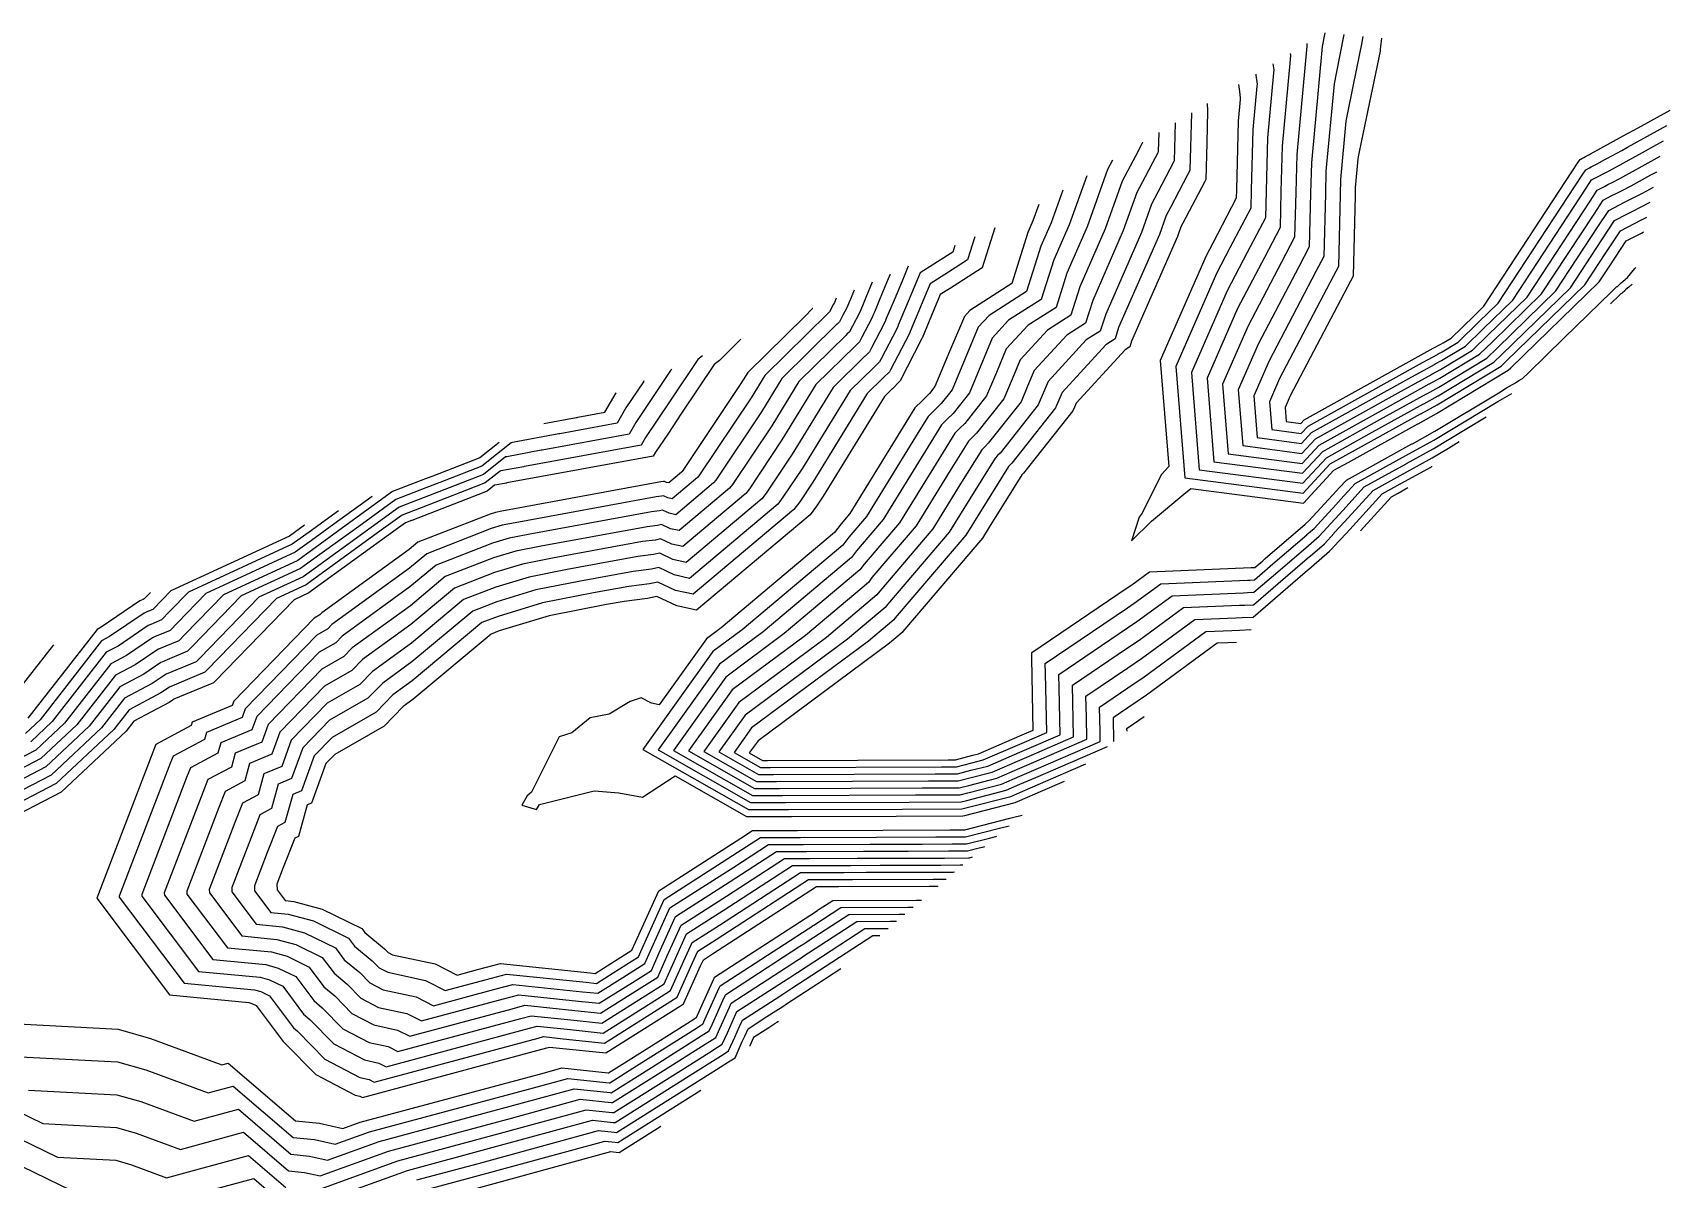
# Model space of a CAD drawing. Header units: millimetres. Extents: x 1157528 to 1158127, y 1280646 to 1281429.
# Drawn here: x 1158059.5 to 1158127.2, y 1281382 to 1281429.4 of the extents above; entities that cross this region are included whole.
import ezdxf

# ---------------------------------------------------------------- set-up
doc = ezdxf.new("R2010")
doc.units = ezdxf.units.MM
doc.layers.add('OCTUBRE', color=31, linetype='Continuous')

msp = doc.modelspace()

# ---------------------------------------------------------------- linework, layer by layer
at = {"layer": 'OCTUBRE', "flags": 128}
for points, elevation in [([(1158112.179, 1281428.987), (1158112.169, 1281428.879), (1158111.755, 1281424.391), (1158111.715, 1281422.825), (1158111.669, 1281420.971), (1158111.129, 1281419.94), (1158109.744, 1281417.299), (1158108.691, 1281414.893), (1158108.922, 1281412.014), (1158111.984, 1281411.614), (1158112.677, 1281412.371), (1158115.638, 1281414.013), (1158117.239, 1281414.897), (1158117.243, 1281414.899), (1158117.248, 1281414.902), (1158117.669, 1281415.134), (1158119.32, 1281416.13), (1158119.849, 1281416.644), (1158121.881, 1281418.623), (1158124.05, 1281421.93), (1158124.424, 1281422.501), (1158124.791, 1281422.689), (1158124.968, 1281422.78), (1158125.19, 1281422.895), (1158125.586, 1281423.099), (1158126.402, 1281423.546), (1158126.594, 1281423.652), (1158126.647, 1281423.681)], 222.5), ([(1158112.916, 1281429.43), (1158112.805, 1281428.864), (1158112.36, 1281424.046), (1158112.328, 1281422.794), (1158112.273, 1281420.568), (1158111.84, 1281419.743), (1158110.179, 1281416.575), (1158109.336, 1281414.65), (1158109.521, 1281412.347), (1158111.97, 1281412.027), (1158112.525, 1281412.633), (1158116.079, 1281414.603), (1158117.36, 1281415.31), (1158117.363, 1281415.312), (1158117.367, 1281415.314), (1158117.703, 1281415.5), (1158119.025, 1281416.297), (1158119.658, 1281416.913), (1158121.285, 1281418.496), (1158123.887, 1281422.465), (1158124.186, 1281422.922), (1158124.479, 1281423.073), (1158124.621, 1281423.146), (1158124.799, 1281423.237), (1158125.116, 1281423.4), (1158125.769, 1281423.758), (1158125.922, 1281423.843), (1158126.786, 1281424.318)], 222), ([(1158113.7, 1281429.355), (1158113.382, 1281427.74), (1158113.298, 1281427.315), (1158112.965, 1281423.702), (1158112.941, 1281422.762), (1158112.876, 1281420.166), (1158112.552, 1281419.547), (1158110.614, 1281415.851), (1158109.981, 1281414.407), (1158110.12, 1281412.68), (1158111.957, 1281412.44), (1158112.373, 1281412.894), (1158116.519, 1281415.193), (1158117.48, 1281415.723), (1158117.482, 1281415.725), (1158117.485, 1281415.726), (1158117.738, 1281415.866), (1158118.729, 1281416.463), (1158119.468, 1281417.183), (1158120.688, 1281418.37), (1158123.724, 1281423), (1158123.948, 1281423.343), (1158124.168, 1281423.456), (1158124.274, 1281423.511), (1158124.408, 1281423.579), (1158124.645, 1281423.702), (1158125.135, 1281423.97), (1158125.25, 1281424.034), (1158126.177, 1281424.543), (1158126.528, 1281424.736), (1158126.925, 1281424.954)], 221.5), ([(1158114.483, 1281429.28), (1158114.474, 1281429.208), (1158114.453, 1281429.026), (1158114.09, 1281427.277), (1158113.848, 1281426.049), (1158113.792, 1281425.766), (1158113.57, 1281423.357), (1158113.554, 1281422.731), (1158113.48, 1281419.764), (1158113.264, 1281419.351), (1158111.048, 1281415.127), (1158110.627, 1281414.164), (1158110.72, 1281413.013), (1158111.944, 1281412.853), (1158112.222, 1281413.156), (1158116.96, 1281415.783), (1158117.6, 1281416.137), (1158117.602, 1281416.137), (1158117.604, 1281416.139), (1158117.772, 1281416.231), (1158118.433, 1281416.63), (1158119.278, 1281417.452), (1158120.091, 1281418.244), (1158123.56, 1281423.536), (1158123.71, 1281423.764), (1158123.857, 1281423.839), (1158123.928, 1281423.876), (1158124.016, 1281423.922), (1158124.175, 1281424.003), (1158124.501, 1281424.182), (1158124.578, 1281424.224), (1158125.196, 1281424.564), (1158125.43, 1281424.692), (1158127.064, 1281425.59)], 221), ([(1158115.266, 1281429.204), (1158115.224, 1281428.849), (1158115.212, 1281428.759), (1158115.202, 1281428.668), (1158114.435, 1281424.973), (1158114.314, 1281424.359), (1158114.286, 1281424.217), (1158114.175, 1281423.013), (1158114.167, 1281422.699), (1158114.083, 1281419.361), (1158113.975, 1281419.155), (1158111.483, 1281414.403), (1158111.272, 1281413.922), (1158111.319, 1281413.346), (1158111.931, 1281413.266), (1158112.07, 1281413.417), (1158117.4, 1281416.373), (1158117.721, 1281416.55), (1158117.721, 1281416.55), (1158117.722, 1281416.551), (1158117.807, 1281416.597), (1158118.137, 1281416.796), (1158119.087, 1281417.722), (1158119.494, 1281418.117), (1158123.397, 1281424.071), (1158123.472, 1281424.185), (1158123.545, 1281424.223), (1158123.581, 1281424.241), (1158123.625, 1281424.264), (1158123.704, 1281424.305), (1158123.868, 1281424.394), (1158123.906, 1281424.415), (1158124.215, 1281424.585), (1158124.332, 1281424.649), (1158125.258, 1281425.158), (1158125.883, 1281425.501), (1158127.203, 1281426.226)], 220.5), ([(1158110.772, 1281428.141), (1158110.772, 1281428.141), (1158110.805, 1281427.901), (1158110.794, 1281427.773), (1158110.545, 1281425.08), (1158110.49, 1281422.888), (1158110.462, 1281421.775), (1158109.705, 1281420.332), (1158108.874, 1281418.748), (1158107.4, 1281415.378), (1158107.724, 1281411.349), (1158112.01, 1281410.788), (1158112.981, 1281411.849), (1158114.758, 1281412.834), (1158116.999, 1281414.07), (1158117.004, 1281414.073), (1158117.011, 1281414.077), (1158117.6, 1281414.402), (1158119.912, 1281415.797), (1158120.229, 1281416.105), (1158123.075, 1281418.875), (1158124.376, 1281420.86), (1158124.901, 1281421.659), (1158125.413, 1281421.923), (1158125.661, 1281422.05), (1158125.973, 1281422.21), (1158126.371, 1281422.415)], 223.5), ([(1158111.487, 1281428.571), (1158111.487, 1281428.571), (1158111.497, 1281428.496), (1158111.481, 1281428.326), (1158111.15, 1281424.736), (1158111.103, 1281422.856), (1158111.065, 1281421.373), (1158110.417, 1281420.136), (1158109.309, 1281418.024), (1158108.045, 1281415.135), (1158108.323, 1281411.681), (1158111.997, 1281411.201), (1158112.829, 1281412.11), (1158115.198, 1281413.424), (1158117.119, 1281414.484), (1158117.124, 1281414.486), (1158117.13, 1281414.49), (1158117.635, 1281414.768), (1158119.616, 1281415.963), (1158120.039, 1281416.375), (1158122.478, 1281418.749), (1158124.213, 1281421.395), (1158124.663, 1281422.08), (1158125.102, 1281422.306), (1158125.315, 1281422.415), (1158125.581, 1281422.553), (1158126.057, 1281422.797), (1158126.508, 1281423.045)], 223), ([(1158110.058, 1281427.712), (1158110.064, 1281427.668), (1158110.114, 1281427.305), (1158110.106, 1281427.22), (1158109.94, 1281425.425), (1158109.877, 1281422.919), (1158109.858, 1281422.177), (1158108.993, 1281420.528), (1158108.44, 1281419.472), (1158106.754, 1281415.621), (1158107.124, 1281411.016), (1158112.023, 1281410.375), (1158113.132, 1281411.587), (1158114.317, 1281412.244), (1158116.878, 1281413.657), (1158116.885, 1281413.661), (1158116.892, 1281413.665), (1158117.566, 1281414.037), (1158120.208, 1281415.63), (1158120.419, 1281415.836), (1158123.672, 1281419.001), (1158124.54, 1281420.324), (1158125.139, 1281421.238), (1158125.724, 1281421.539), (1158126.008, 1281421.685), (1158126.237, 1281421.803)], 224), ([(1158109.344, 1281427.283), (1158109.357, 1281427.187), (1158109.357, 1281427.187), (1158109.369, 1281427.092), (1158109.397, 1281426.891), (1158109.422, 1281426.71), (1158109.418, 1281426.667), (1158109.335, 1281425.769), (1158109.264, 1281422.951), (1158109.255, 1281422.58), (1158108.282, 1281420.724), (1158108.005, 1281420.196), (1158106.109, 1281415.863), (1158106.461, 1281411.477), (1158106.15, 1281411.138), (1158105.362, 1281409.554), (1158105.235, 1281409.392), (1158104.927, 1281408.402), (1158105.749, 1281409.224), (1158107.092, 1281410.333), (1158107.37, 1281410.572), (1158112.036, 1281409.962), (1158113.284, 1281411.326), (1158113.877, 1281411.654), (1158116.758, 1281413.244), (1158116.765, 1281413.248), (1158116.774, 1281413.253), (1158117.531, 1281413.671), (1158120.504, 1281415.464), (1158120.61, 1281415.566), (1158124.269, 1281419.128), (1158124.703, 1281419.789), (1158125.377, 1281420.817), (1158126.036, 1281421.156), (1158126.103, 1281421.191)], 224.5), ([(1158107.401, 1281426.115), (1158107.341, 1281423.746), (1158107.33, 1281423.725), (1158107.223, 1281423.518), (1158106.53, 1281422.197), (1158106.358, 1281421.869), (1158106.076, 1281421.081), (1158104.391, 1281417.23), (1158104.391, 1281417.23), (1158104.242, 1281416.76), (1158103.857, 1281416.514), (1158102.05, 1281414.552), (1158101.914, 1281414.229), (1158101.779, 1281413.906), (1158099.972, 1281411.623), (1158099.904, 1281411.556), (1158099.837, 1281411.49), (1158098.634, 1281409.557), (1158098.071, 1281408.641), (1158095.147, 1281405.216), (1158095.087, 1281405.135), (1158094.045, 1281404.258), (1158089.211, 1281400.666), (1158088.487, 1281399.654), (1158089.577, 1281399.031), (1158089.992, 1281399.032), (1158097.068, 1281399.058), (1158097.681, 1281399.06), (1158098.32, 1281399.224), (1158098.784, 1281399.343), (1158100.308, 1281400.002), (1158100.498, 1281400.084), (1158101.416, 1281400.481), (1158101.366, 1281402.934), (1158101.357, 1281403.335), (1158104.752, 1281405.634), (1158105.039, 1281405.828), (1158106.132, 1281406.632), (1158109.716, 1281406.78), (1158109.823, 1281406.784), (1158110.005, 1281406.792), (1158110.662, 1281407.357), (1158110.867, 1281407.534), (1158112.169, 1281408.655), (1158112.178, 1281408.664), (1158112.475, 1281408.919), (1158113.367, 1281409.893), (1158113.373, 1281409.9), (1158113.585, 1281410.131), (1158114.179, 1281410.781), (1158116.397, 1281412.004), (1158116.406, 1281412.01), (1158116.418, 1281412.016), (1158117.428, 1281412.573), (1158119.416, 1281413.772), (1158120.071, 1281414.167), (1158120.657, 1281414.504)], 226), ([(1158108.046, 1281426.502), (1158108.067, 1281426.183), (1158108.034, 1281424.881), (1158107.996, 1281423.364), (1158107.991, 1281423.353), (1158107.937, 1281423.25), (1158107.05, 1281421.558), (1158106.964, 1281421.394), (1158106.823, 1281421.001), (1158104.927, 1281416.668), (1158104.927, 1281416.668), (1158104.853, 1281416.433), (1158104.66, 1281416.31), (1158102.627, 1281414.103), (1158102.559, 1281413.941), (1158102.492, 1281413.78), (1158100.459, 1281411.211), (1158100.425, 1281411.178), (1158100.391, 1281411.145), (1158099.038, 1281408.971), (1158098.756, 1281408.513), (1158095.467, 1281404.659), (1158095.437, 1281404.619), (1158094.915, 1281404.18), (1158089.477, 1281400.139), (1158089.115, 1281399.633), (1158089.66, 1281399.322), (1158089.867, 1281399.322), (1158097.336, 1281399.349), (1158097.643, 1281399.35), (1158098.361, 1281399.534), (1158098.593, 1281399.594), (1158100.309, 1281400.336), (1158100.403, 1281400.377), (1158100.862, 1281400.575), (1158100.802, 1281403.536), (1158100.797, 1281403.785), (1158104.748, 1281406.462), (1158104.938, 1281406.591), (1158105.665, 1281407.124), (1158109.877, 1281407.298), (1158109.93, 1281407.301), (1158110.021, 1281407.304), (1158110.35, 1281407.587), (1158110.452, 1281407.675), (1158112.109, 1281409.102), (1158112.114, 1281409.106), (1158112.262, 1281409.234), (1158113.402, 1281410.479), (1158113.405, 1281410.482), (1158113.511, 1281410.598), (1158113.808, 1281410.922), (1158116.517, 1281412.418), (1158116.526, 1281412.422), (1158116.537, 1281412.428), (1158117.463, 1281412.939), (1158120.108, 1281414.535), (1158120.435, 1281414.732), (1158120.804, 1281414.943), (1158120.947, 1281415.035), (1158121.096, 1281415.13), (1158121.323, 1281415.351), (1158122.803, 1281416.791), (1158124.782, 1281418.718), (1158124.982, 1281418.912), (1158125.001, 1281418.926), (1158125.015, 1281418.937), (1158125.037, 1281418.954), (1158125.045, 1281418.961), (1158125.095, 1281419.006), (1158125.105, 1281419.015), (1158125.119, 1281419.027), (1158125.179, 1281419.082), (1158125.249, 1281419.144), (1158125.259, 1281419.153), (1158125.432, 1281419.308), (1158125.742, 1281419.671), (1158125.781, 1281419.717)], 225.5), ([(1158106.726, 1281425.709), (1158106.686, 1281424.128), (1158106.67, 1281424.096), (1158106.509, 1281423.786), (1158106.01, 1281422.835), (1158105.753, 1281422.343), (1158105.329, 1281421.162), (1158103.854, 1281417.792), (1158103.854, 1281417.792), (1158103.632, 1281417.087), (1158103.054, 1281416.718), (1158101.473, 1281415.001), (1158101.27, 1281414.516), (1158101.067, 1281414.032), (1158099.486, 1281412.034), (1158099.384, 1281411.935), (1158099.283, 1281411.835), (1158098.231, 1281410.144), (1158097.386, 1281408.77), (1158094.828, 1281405.772), (1158094.738, 1281405.652), (1158093.174, 1281404.335), (1158088.944, 1281401.192), (1158087.859, 1281399.675), (1158089.493, 1281398.741), (1158090.116, 1281398.743), (1158096.799, 1281398.767), (1158097.72, 1281398.77), (1158098.278, 1281398.913), (1158098.974, 1281399.092), (1158100.308, 1281399.669), (1158100.592, 1281399.792), (1158101.969, 1281400.387), (1158101.929, 1281402.332), (1158101.918, 1281402.884), (1158104.757, 1281404.807), (1158105.139, 1281405.066), (1158106.6, 1281406.139), (1158109.555, 1281406.261), (1158109.715, 1281406.268), (1158109.988, 1281406.279), (1158110.973, 1281407.127), (1158111.281, 1281407.392), (1158112.228, 1281408.208), (1158112.243, 1281408.221), (1158112.689, 1281408.605), (1158113.333, 1281409.308), (1158113.342, 1281409.318), (1158113.66, 1281409.665), (1158114.551, 1281410.639), (1158116.277, 1281411.591), (1158116.287, 1281411.597), (1158116.3, 1281411.604), (1158117.394, 1281412.208), (1158118.724, 1281413.01), (1158119.592, 1281413.533)], 226.5), ([(1158105.377, 1281424.898), (1158105.377, 1281424.891), (1158105.349, 1281424.838), (1158105.082, 1281424.323), (1158104.971, 1281424.111), (1158104.541, 1281423.292), (1158103.836, 1281421.323), (1158102.782, 1281418.916), (1158102.782, 1281418.916), (1158102.411, 1281417.741), (1158101.448, 1281417.126), (1158100.319, 1281415.9), (1158099.98, 1281415.091), (1158099.643, 1281414.283), (1158098.513, 1281412.856), (1158098.343, 1281412.691), (1158098.175, 1281412.525), (1158097.424, 1281411.316), (1158096.016, 1281409.027), (1158094.189, 1281406.886), (1158094.039, 1281406.685), (1158091.434, 1281404.491), (1158088.412, 1281402.246), (1158086.603, 1281399.716), (1158089.327, 1281398.16), (1158090.365, 1281398.163), (1158096.262, 1281398.184), (1158097.796, 1281398.19), (1158098.195, 1281398.292), (1158099.354, 1281398.59), (1158100.308, 1281399.002), (1158100.781, 1281399.207), (1158103.076, 1281400.2), (1158103.057, 1281401.128), (1158103.04, 1281401.983), (1158104.765, 1281403.152), (1158105.34, 1281403.541), (1158107.535, 1281405.154), (1158109.233, 1281405.224), (1158109.5, 1281405.235), (1158109.955, 1281405.254), (1158111.597, 1281406.668), (1158112.11, 1281407.109), (1158112.348, 1281407.314), (1158112.373, 1281407.336), (1158113.115, 1281407.975), (1158113.264, 1281408.138), (1158113.279, 1281408.154), (1158113.809, 1281408.732), (1158115.295, 1281410.356), (1158116.036, 1281410.765), (1158116.048, 1281410.771), (1158116.062, 1281410.779), (1158117.325, 1281411.476), (1158117.34, 1281411.485), (1158117.349, 1281411.491)], 227.5), ([(1158106.051, 1281425.303), (1158106.031, 1281424.51), (1158106.009, 1281424.467), (1158105.795, 1281424.054), (1158105.491, 1281423.473), (1158105.147, 1281422.817), (1158104.582, 1281421.242), (1158103.318, 1281418.354), (1158103.318, 1281418.354), (1158103.021, 1281417.414), (1158102.251, 1281416.922), (1158100.896, 1281415.45), (1158100.625, 1281414.804), (1158100.355, 1281414.158), (1158098.999, 1281412.445), (1158098.864, 1281412.313), (1158098.729, 1281412.18), (1158097.827, 1281410.73), (1158096.701, 1281408.898), (1158094.508, 1281406.329), (1158094.388, 1281406.168), (1158092.304, 1281404.413), (1158088.678, 1281401.719), (1158087.231, 1281399.695), (1158089.41, 1281398.45), (1158090.241, 1281398.453), (1158096.53, 1281398.475), (1158097.758, 1281398.48), (1158098.237, 1281398.603), (1158099.164, 1281398.841), (1158100.308, 1281399.335), (1158100.687, 1281399.499), (1158102.523, 1281400.293), (1158102.493, 1281401.73), (1158102.479, 1281402.433), (1158104.761, 1281403.979), (1158105.24, 1281404.304), (1158107.067, 1281405.646), (1158109.394, 1281405.742), (1158109.608, 1281405.751), (1158109.972, 1281405.766), (1158111.285, 1281406.898), (1158111.695, 1281407.251), (1158112.288, 1281407.761), (1158112.308, 1281407.778), (1158112.902, 1281408.29), (1158113.298, 1281408.723), (1158113.31, 1281408.736), (1158113.734, 1281409.199), (1158114.923, 1281410.497), (1158116.156, 1281411.178), (1158116.167, 1281411.184), (1158116.181, 1281411.192), (1158117.359, 1281411.842), (1158118.032, 1281412.247), (1158118.471, 1281412.512)], 227), ([(1158104.138, 1281424.153), (1158103.935, 1281423.766), (1158103.089, 1281421.404), (1158102.246, 1281419.478), (1158102.246, 1281419.478), (1158101.801, 1281418.068), (1158100.645, 1281417.329), (1158099.741, 1281416.349), (1158099.335, 1281415.379), (1158098.93, 1281414.409), (1158098.027, 1281413.268), (1158097.823, 1281413.069), (1158097.622, 1281412.869), (1158097.02, 1281411.903), (1158095.332, 1281409.156), (1158093.87, 1281407.443), (1158093.689, 1281407.202), (1158090.563, 1281404.569), (1158088.146, 1281402.773), (1158085.975, 1281399.737), (1158089.244, 1281397.87), (1158090.49, 1281397.873), (1158095.993, 1281397.893), (1158097.834, 1281397.899), (1158098.153, 1281397.981), (1158099.545, 1281398.339), (1158100.307, 1281398.669), (1158100.876, 1281398.914), (1158103.629, 1281400.106), (1158103.621, 1281400.526), (1158103.6, 1281401.532), (1158104.77, 1281402.325), (1158105.441, 1281402.779), (1158108.002, 1281404.661), (1158109.072, 1281404.705), (1158109.393, 1281404.718), (1158109.865, 1281404.738)], 228), ([(1158103.068, 1281423.509), (1158102.342, 1281421.484), (1158101.71, 1281420.04), (1158101.71, 1281420.04), (1158101.19, 1281418.395), (1158099.842, 1281417.533), (1158099.164, 1281416.798), (1158098.691, 1281415.666), (1158098.218, 1281414.535), (1158097.54, 1281413.679), (1158097.303, 1281413.447), (1158097.068, 1281413.214), (1158096.617, 1281412.489), (1158094.647, 1281409.284), (1158093.55, 1281408), (1158093.34, 1281407.718), (1158089.692, 1281404.647), (1158087.88, 1281403.3), (1158085.347, 1281399.758), (1158089.161, 1281397.579), (1158090.614, 1281397.584), (1158095.724, 1281397.602), (1158097.872, 1281397.609), (1158098.112, 1281397.671), (1158099.735, 1281398.088), (1158100.307, 1281398.335), (1158100.97, 1281398.622), (1158103.934, 1281399.904)], 228.5), ([(1158102.079, 1281422.915), (1158101.595, 1281421.565), (1158101.173, 1281420.602), (1158101.173, 1281420.602), (1158100.58, 1281418.722), (1158099.039, 1281417.737), (1158098.587, 1281417.247), (1158098.046, 1281415.954), (1158097.506, 1281414.661), (1158097.054, 1281414.09), (1158096.783, 1281413.825), (1158096.514, 1281413.559), (1158096.213, 1281413.076), (1158093.962, 1281409.413), (1158093.231, 1281408.556), (1158092.99, 1281408.235), (1158088.822, 1281404.724), (1158087.613, 1281403.826), (1158084.719, 1281399.779), (1158089.077, 1281397.289), (1158090.739, 1281397.294), (1158095.456, 1281397.311), (1158097.911, 1281397.319), (1158098.07, 1281397.36), (1158099.925, 1281397.837), (1158100.307, 1281398.002), (1158101.064, 1281398.33), (1158103.04, 1281399.184)], 229), ([(1158101.09, 1281422.32), (1158100.848, 1281421.645), (1158100.637, 1281421.164), (1158100.637, 1281421.164), (1158099.969, 1281419.049), (1158098.236, 1281417.941), (1158098.01, 1281417.696), (1158097.401, 1281416.241), (1158096.793, 1281414.787), (1158096.567, 1281414.502), (1158096.262, 1281414.204), (1158095.96, 1281413.904), (1158095.809, 1281413.663), (1158093.277, 1281409.541), (1158092.911, 1281409.113), (1158092.64, 1281408.751), (1158087.951, 1281404.802), (1158087.347, 1281404.353), (1158085.393, 1281401.62), (1158085.065, 1281401.692), (1158084.646, 1281401.909), (1158084.194, 1281401.767), (1158083.313, 1281401.238), (1158082.532, 1281401.085), (1158081.781, 1281400.465), (1158081.254, 1281400.305), (1158080.108, 1281398.007), (1158079.924, 1281397.853), (1158079.706, 1281397.468), (1158080.313, 1281397.288), (1158080.432, 1281397.505), (1158082.704, 1281398.059), (1158083.724, 1281397.975), (1158084.694, 1281397.809), (1158086.051, 1281398.68), (1158088.994, 1281396.998), (1158090.863, 1281397.004), (1158095.187, 1281397.02), (1158097.949, 1281397.029), (1158098.029, 1281397.05), (1158100.116, 1281397.586), (1158100.306, 1281397.668), (1158101.159, 1281398.037), (1158102.147, 1281398.464)], 229.5), ([(1158098.441, 1281420.99), (1158098.138, 1281420.031), (1158097.351, 1281419.528), (1158096.597, 1281419.045), (1158096.433, 1281418.651), (1158096.268, 1281418.257), (1158095.768, 1281417.064), (1158095.754, 1281417.03), (1158095.726, 1281416.964), (1158094.956, 1281415.485), (1158094.915, 1281415.407), (1158094.656, 1281415.15), (1158094.646, 1281415.14), (1158094.644, 1281415.14), (1158093.993, 1281414.498), (1158091.742, 1281410.835), (1158091.202, 1281410.028), (1158090.961, 1281409.707), (1158086.793, 1281406.196), (1158086.064, 1281406.357), (1158085.331, 1281406.703), (1158084.988, 1281406.628), (1158084.128, 1281406.522), (1158082.669, 1281406.254), (1158080.564, 1281405.841), (1158078.725, 1281405.283), (1158078.06, 1281405.025), (1158075.178, 1281402.62), (1158074.376, 1281402.038), (1158073.677, 1281401.317), (1158071.863, 1281400.277), (1158071.123, 1281399.515), (1158070.598, 1281398.066), (1158070.231, 1281397.912), (1158069.911, 1281396.755), (1158069.597, 1281396.588), (1158069.175, 1281395.515), (1158068.645, 1281394.133), (1158068.651, 1281393.926), (1158069.321, 1281393.036), (1158070.048, 1281392.966), (1158071.09, 1281392.683), (1158072.543, 1281391.972), (1158072.789, 1281391.642), (1158073.518, 1281391.037), (1158073.801, 1281390.748), (1158074.163, 1281390.558), (1158075.73, 1281390.22), (1158076.543, 1281389.806), (1158078.24, 1281390.262), (1158079.076, 1281390.485), (1158082.372, 1281390.143), (1158082.799, 1281390.098), (1158083.484, 1281390.531), (1158084.531, 1281391.192), (1158084.688, 1281391.541), (1158085.6, 1281393.574), (1158088.618, 1281395.509), (1158089.575, 1281396.13), (1158091.236, 1281396.135), (1158094.381, 1281396.146), (1158096.836, 1281396.155), (1158097.669, 1281396.158), (1158098.063, 1281396.159), (1158099.467, 1281396.52), (1158099.857, 1281396.62), (1158099.864, 1281396.622)], 231), ([(1158099.271, 1281421.358), (1158098.749, 1281419.704), (1158097.392, 1281418.836), (1158097.015, 1281418.595), (1158096.933, 1281418.398), (1158096.85, 1281418.201), (1158096.262, 1281416.796), (1158096.255, 1281416.779), (1158096.241, 1281416.746), (1158095.349, 1281415.033), (1158095.329, 1281414.994), (1158095.031, 1281414.699), (1158095.026, 1281414.695), (1158095.025, 1281414.695), (1158094.7, 1281414.373), (1158092.167, 1281410.252), (1158091.897, 1281409.849), (1158091.626, 1281409.487), (1158086.937, 1281405.538), (1158086.116, 1281405.719), (1158085.292, 1281406.108), (1158084.907, 1281406.024), (1158083.939, 1281405.904), (1158083.21, 1281405.77), (1158080.841, 1281405.306), (1158078.772, 1281404.679), (1158078.44, 1281404.549), (1158075.198, 1281401.844), (1158074.797, 1281401.553), (1158074.01, 1281400.742), (1158071.969, 1281399.572), (1158071.599, 1281399.191), (1158071.009, 1281397.561), (1158070.825, 1281397.484), (1158070.465, 1281396.182), (1158070.316, 1281396.103), (1158069.841, 1281394.896), (1158069.576, 1281394.205), (1158069.583, 1281393.969), (1158069.918, 1281393.524), (1158070.282, 1281393.489), (1158071.453, 1281393.171), (1158073.088, 1281392.371), (1158073.211, 1281392.206), (1158074.033, 1281391.523), (1158074.175, 1281391.379), (1158074.356, 1281391.284), (1158076.118, 1281390.904), (1158077.033, 1281390.438), (1158077.881, 1281390.666), (1158078.823, 1281390.917), (1158082.531, 1281390.532), (1158082.744, 1281390.51), (1158083.086, 1281390.726), (1158084.264, 1281391.47), (1158084.343, 1281391.645), (1158085.369, 1281393.932), (1158088.765, 1281396.109), (1158089.243, 1281396.419), (1158091.112, 1281396.425), (1158094.65, 1281396.437), (1158097.411, 1281396.447), (1158097.828, 1281396.448), (1158098.025, 1281396.449), (1158099.887, 1281396.927), (1158100.112, 1281396.985), (1158100.293, 1281397.032), (1158100.404, 1281397.06)], 230.5), ([(1158097.611, 1281420.622), (1158097.528, 1281420.358), (1158097.311, 1281420.219), (1158096.18, 1281419.496), (1158095.932, 1281418.904), (1158095.685, 1281418.313), (1158095.274, 1281417.332), (1158095.253, 1281417.28), (1158095.211, 1281417.182), (1158094.563, 1281415.936), (1158094.502, 1281415.819), (1158094.281, 1281415.6), (1158094.266, 1281415.586), (1158094.263, 1281415.586), (1158093.286, 1281414.622), (1158091.317, 1281411.417), (1158090.507, 1281410.208), (1158090.296, 1281409.926), (1158086.649, 1281406.855), (1158086.011, 1281406.995), (1158085.37, 1281407.298), (1158085.07, 1281407.233), (1158084.318, 1281407.14), (1158082.129, 1281406.737), (1158080.287, 1281406.376), (1158078.677, 1281405.888), (1158077.681, 1281405.5), (1158075.159, 1281403.396), (1158073.956, 1281402.523), (1158073.344, 1281401.892), (1158071.757, 1281400.982), (1158070.647, 1281399.838), (1158070.188, 1281398.571), (1158069.637, 1281398.341), (1158069.357, 1281397.327), (1158068.879, 1281397.073), (1158068.509, 1281396.135), (1158067.713, 1281394.061), (1158067.719, 1281393.882), (1158068.724, 1281392.548), (1158069.815, 1281392.443), (1158070.726, 1281392.196), (1158071.997, 1281391.573), (1158072.367, 1281391.078), (1158073.002, 1281390.55), (1158073.428, 1281390.116), (1158073.971, 1281389.832), (1158075.341, 1281389.536), (1158076.053, 1281389.174), (1158078.598, 1281389.858), (1158079.33, 1281390.053), (1158082.214, 1281389.754), (1158082.854, 1281389.687), (1158083.881, 1281390.335), (1158084.797, 1281390.914), (1158085.032, 1281391.438), (1158085.83, 1281393.217), (1158088.471, 1281394.91), (1158089.907, 1281395.841), (1158091.361, 1281395.845), (1158094.113, 1281395.855), (1158096.261, 1281395.862), (1158097.51, 1281395.867), (1158098.102, 1281395.869), (1158099.048, 1281396.112), (1158099.31, 1281396.18), (1158099.357, 1281396.192)], 231.5), ([(1158094.945, 1281419.44), (1158094.932, 1281419.409), (1158094.52, 1281418.425), (1158094.287, 1281417.868), (1158094.25, 1281417.782), (1158094.182, 1281417.617), (1158093.776, 1281416.839), (1158093.675, 1281416.644), (1158093.531, 1281416.501), (1158093.506, 1281416.478), (1158093.501, 1281416.477), (1158091.873, 1281414.871), (1158090.467, 1281412.582), (1158089.117, 1281410.566), (1158088.967, 1281410.365), (1158086.362, 1281408.171), (1158085.906, 1281408.272), (1158085.448, 1281408.488), (1158085.234, 1281408.441), (1158084.696, 1281408.374), (1158081.049, 1281407.704), (1158079.732, 1281407.446), (1158078.583, 1281407.097), (1158076.921, 1281406.451), (1158075.12, 1281404.948), (1158073.116, 1281403.493), (1158072.678, 1281403.042), (1158071.545, 1281402.393), (1158069.695, 1281400.486), (1158069.367, 1281399.58), (1158068.45, 1281399.197), (1158068.249, 1281398.473), (1158067.441, 1281398.043), (1158067.177, 1281397.373), (1158065.851, 1281393.917), (1158065.855, 1281393.796), (1158067.53, 1281391.572), (1158069.348, 1281391.397), (1158069.999, 1281391.22), (1158070.907, 1281390.775), (1158071.524, 1281389.95), (1158071.972, 1281389.577), (1158072.681, 1281388.854), (1158073.586, 1281388.38), (1158074.565, 1281388.169), (1158075.073, 1281387.91), (1158079.315, 1281389.05), (1158079.837, 1281389.19), (1158081.897, 1281388.975), (1158082.965, 1281388.864), (1158084.675, 1281389.945), (1158085.33, 1281390.359), (1158085.722, 1281391.231), (1158086.292, 1281392.502), (1158088.178, 1281393.711), (1158090.572, 1281395.262), (1158091.61, 1281395.266), (1158093.575, 1281395.273), (1158095.11, 1281395.278), (1158097.191, 1281395.285), (1158098.178, 1281395.289), (1158098.209, 1281395.297), (1158098.217, 1281395.299), (1158098.344, 1281395.332)], 232.5), ([(1158095.688, 1281419.77), (1158095.432, 1281419.156), (1158095.103, 1281418.369), (1158094.781, 1281417.6), (1158094.751, 1281417.531), (1158094.696, 1281417.4), (1158094.169, 1281416.388), (1158094.088, 1281416.231), (1158093.906, 1281416.051), (1158093.886, 1281416.032), (1158093.882, 1281416.031), (1158092.58, 1281414.747), (1158090.892, 1281411.999), (1158089.812, 1281410.387), (1158089.631, 1281410.146), (1158086.505, 1281407.513), (1158085.958, 1281407.633), (1158085.409, 1281407.893), (1158085.152, 1281407.837), (1158084.507, 1281407.757), (1158081.589, 1281407.221), (1158080.01, 1281406.911), (1158078.63, 1281406.493), (1158077.301, 1281405.976), (1158075.14, 1281404.172), (1158073.536, 1281403.008), (1158073.011, 1281402.467), (1158071.651, 1281401.687), (1158070.171, 1281400.162), (1158069.777, 1281399.076), (1158069.043, 1281398.769), (1158068.803, 1281397.9), (1158068.16, 1281397.558), (1158067.843, 1281396.754), (1158066.782, 1281393.989), (1158066.787, 1281393.839), (1158068.127, 1281392.06), (1158069.581, 1281391.92), (1158070.363, 1281391.708), (1158071.452, 1281391.174), (1158071.946, 1281390.514), (1158072.487, 1281390.064), (1158073.054, 1281389.485), (1158073.778, 1281389.106), (1158074.953, 1281388.853), (1158075.563, 1281388.542), (1158078.956, 1281389.454), (1158079.584, 1281389.621), (1158082.056, 1281389.365), (1158082.909, 1281389.276), (1158084.278, 1281390.14), (1158085.064, 1281390.636), (1158085.377, 1281391.335), (1158086.061, 1281392.859), (1158088.325, 1281394.311), (1158090.239, 1281395.552), (1158091.485, 1281395.556), (1158093.844, 1281395.564), (1158095.685, 1281395.57), (1158097.351, 1281395.576), (1158098.14, 1281395.579), (1158098.628, 1281395.704), (1158098.764, 1281395.739), (1158098.851, 1281395.762)], 232), ([(1158093.457, 1281418.781), (1158093.355, 1281418.538), (1158093.299, 1281418.404), (1158093.248, 1281418.283), (1158093.152, 1281418.053), (1158092.99, 1281417.742), (1158092.848, 1281417.469), (1158092.78, 1281417.402), (1158092.747, 1281417.369), (1158092.739, 1281417.368), (1158090.461, 1281415.12), (1158089.616, 1281413.746), (1158087.727, 1281410.924), (1158087.637, 1281410.804), (1158086.074, 1281409.487), (1158085.8, 1281409.548), (1158085.525, 1281409.677), (1158085.397, 1281409.649), (1158085.074, 1281409.61), (1158079.968, 1281408.671), (1158079.178, 1281408.516), (1158078.489, 1281408.307), (1158076.163, 1281407.402), (1158075.082, 1281406.5), (1158072.275, 1281404.463), (1158072.013, 1281404.193), (1158071.332, 1281403.803), (1158068.743, 1281401.134), (1158068.546, 1281400.59), (1158067.262, 1281400.053), (1158067.142, 1281399.619), (1158066.003, 1281399.014), (1158065.845, 1281398.611), (1158063.989, 1281393.773), (1158063.991, 1281393.709), (1158066.336, 1281390.595), (1158068.881, 1281390.35), (1158069.272, 1281390.244), (1158069.817, 1281389.978), (1158070.68, 1281388.822), (1158070.942, 1281388.604), (1158071.934, 1281387.592), (1158073.201, 1281386.929), (1158073.789, 1281386.802), (1158074.094, 1281386.647), (1158080.031, 1281388.242), (1158080.345, 1281388.326), (1158081.581, 1281388.197), (1158083.075, 1281388.042), (1158085.47, 1281389.555), (1158085.863, 1281389.803), (1158086.412, 1281391.025), (1158086.754, 1281391.787), (1158087.886, 1281392.513), (1158091.236, 1281394.684), (1158091.859, 1281394.686), (1158093.038, 1281394.69), (1158093.958, 1281394.694), (1158096.873, 1281394.704), (1158097.481, 1281394.706), (1158097.552, 1281394.706), (1158097.608, 1281394.707)], 233.5), ([(1158094.201, 1281419.111), (1158093.937, 1281418.482), (1158093.793, 1281418.136), (1158093.749, 1281418.032), (1158093.667, 1281417.835), (1158093.383, 1281417.291), (1158093.261, 1281417.056), (1158093.155, 1281416.952), (1158093.127, 1281416.923), (1158093.12, 1281416.923), (1158091.167, 1281414.995), (1158090.041, 1281413.164), (1158088.422, 1281410.745), (1158088.302, 1281410.584), (1158086.218, 1281408.829), (1158085.853, 1281408.91), (1158085.486, 1281409.082), (1158085.315, 1281409.045), (1158084.885, 1281408.992), (1158080.508, 1281408.187), (1158079.455, 1281407.981), (1158078.536, 1281407.702), (1158076.542, 1281406.926), (1158075.101, 1281405.724), (1158072.695, 1281403.978), (1158072.346, 1281403.618), (1158071.438, 1281403.098), (1158069.219, 1281400.81), (1158068.957, 1281400.085), (1158067.856, 1281399.625), (1158067.695, 1281399.046), (1158066.722, 1281398.528), (1158066.511, 1281397.992), (1158064.92, 1281393.845), (1158064.923, 1281393.753), (1158066.933, 1281391.083), (1158069.115, 1281390.873), (1158069.635, 1281390.732), (1158070.362, 1281390.377), (1158071.102, 1281389.386), (1158071.457, 1281389.091), (1158072.308, 1281388.223), (1158073.394, 1281387.655), (1158074.177, 1281387.486), (1158074.584, 1281387.279), (1158079.673, 1281388.646), (1158080.091, 1281388.758), (1158081.739, 1281388.586), (1158083.02, 1281388.453), (1158085.073, 1281389.75), (1158085.596, 1281390.081), (1158086.067, 1281391.128), (1158086.523, 1281392.145), (1158088.032, 1281393.112), (1158090.904, 1281394.973), (1158091.734, 1281394.976), (1158093.307, 1281394.982), (1158094.534, 1281394.986), (1158097.032, 1281394.995), (1158097.843, 1281394.998), (1158097.877, 1281394.998), (1158097.951, 1281394.998)], 233), ([(1158125.632, 1281419.034), (1158125.492, 1281418.909), (1158125.371, 1281418.8), (1158125.345, 1281418.776), (1158125.324, 1281418.758), (1158125.225, 1281418.669), (1158125.208, 1281418.654), (1158125.164, 1281418.621), (1158125.136, 1281418.599), (1158125.098, 1281418.57), (1158124.737, 1281418.219)], 226), ([(1158091.737, 1281418.023), (1158091.729, 1281418.015), (1158091.392, 1281417.682), (1158089.048, 1281415.369), (1158088.766, 1281414.911), (1158086.337, 1281411.283), (1158086.307, 1281411.243), (1158085.786, 1281410.804), (1158085.695, 1281410.824), (1158085.603, 1281410.867), (1158085.56, 1281410.858), (1158085.453, 1281410.844), (1158078.887, 1281409.638), (1158078.624, 1281409.586), (1158078.394, 1281409.516), (1158075.404, 1281408.353), (1158075.043, 1281408.052), (1158071.434, 1281405.433), (1158071.347, 1281405.343), (1158071.12, 1281405.213), (1158067.791, 1281401.781), (1158067.725, 1281401.6), (1158066.074, 1281400.91), (1158066.034, 1281400.765), (1158064.566, 1281399.984), (1158064.513, 1281399.85), (1158062.126, 1281393.628), (1158062.126, 1281393.623), (1158065.142, 1281389.619), (1158068.414, 1281389.304), (1158068.545, 1281389.269), (1158068.726, 1281389.18), (1158069.836, 1281387.694), (1158069.911, 1281387.631), (1158071.187, 1281386.329), (1158072.816, 1281385.477), (1158073.012, 1281385.435), (1158073.114, 1281385.383), (1158080.748, 1281387.434), (1158080.852, 1281387.462), (1158081.264, 1281387.419), (1158083.185, 1281387.219), (1158086.265, 1281389.164), (1158086.396, 1281389.247), (1158087.101, 1281390.818), (1158087.215, 1281391.072), (1158087.593, 1281391.314), (1158091.9, 1281394.106), (1158092.108, 1281394.107), (1158092.501, 1281394.108), (1158092.808, 1281394.109), (1158096.555, 1281394.123), (1158096.758, 1281394.123), (1158096.903, 1281394.124), (1158096.921, 1281394.124)], 234.5), ([(1158092.712, 1281418.451), (1158092.637, 1281418.271), (1158092.597, 1281418.194), (1158092.434, 1281417.881), (1158092.405, 1281417.853), (1158092.367, 1281417.815), (1158092.358, 1281417.814), (1158089.754, 1281415.244), (1158089.191, 1281414.328), (1158087.032, 1281411.104), (1158086.972, 1281411.023), (1158085.93, 1281410.146), (1158085.747, 1281410.186), (1158085.564, 1281410.272), (1158085.479, 1281410.254), (1158085.264, 1281410.227), (1158079.428, 1281409.154), (1158078.901, 1281409.051), (1158078.441, 1281408.912), (1158075.783, 1281407.877), (1158075.063, 1281407.276), (1158071.855, 1281404.948), (1158071.68, 1281404.768), (1158071.226, 1281404.508), (1158068.267, 1281401.457), (1158068.136, 1281401.095), (1158066.668, 1281400.482), (1158066.588, 1281400.192), (1158065.285, 1281399.499), (1158065.179, 1281399.231), (1158063.057, 1281393.7), (1158063.058, 1281393.666), (1158065.739, 1281390.107), (1158068.648, 1281389.827), (1158068.908, 1281389.757), (1158069.271, 1281389.579), (1158070.258, 1281388.258), (1158070.426, 1281388.118), (1158071.561, 1281386.96), (1158073.009, 1281386.203), (1158073.4, 1281386.118), (1158073.604, 1281386.015), (1158080.389, 1281387.838), (1158080.599, 1281387.894), (1158081.423, 1281387.808), (1158083.13, 1281387.631), (1158085.867, 1281389.359), (1158086.129, 1281389.525), (1158086.756, 1281390.922), (1158086.984, 1281391.43), (1158087.739, 1281391.914), (1158091.568, 1281394.395), (1158091.983, 1281394.397), (1158092.769, 1281394.399), (1158093.383, 1281394.401), (1158096.714, 1281394.413), (1158097.119, 1281394.415), (1158097.228, 1281394.415), (1158097.264, 1281394.415)], 234), ([(1158088.769, 1281416.747), (1158088.701, 1281416.68), (1158088.687, 1281416.666), (1158088.136, 1281416.123), (1158087.882, 1281415.875), (1158087.664, 1281415.703), (1158086.315, 1281413.688), (1158085.74, 1281412.828), (1158085.235, 1281412.075), (1158085.143, 1281411.915), (1158079.081, 1281410.801), (1158079.077, 1281410.8), (1158079.069, 1281410.798), (1158078.592, 1281410.71), (1158078.577, 1281410.708), (1158078.273, 1281410.466), (1158077.883, 1281410.315), (1158075.157, 1281409.254), (1158075.141, 1281409.248), (1158074.892, 1281409.151), (1158074.509, 1281408.873), (1158071.013, 1281406.336), (1158071.012, 1281406.336), (1158070.9, 1281406.254), (1158070.286, 1281405.97), (1158067.007, 1281402.59), (1158067.007, 1281402.59), (1158067.007, 1281402.59), (1158066.957, 1281402.538), (1158065.32, 1281401.854), (1158065.305, 1281401.848), (1158065.127, 1281401.726), (1158063.657, 1281400.944), (1158063.657, 1281400.944), (1158063.339, 1281400.535), (1158060.656, 1281398.016), (1158058.094, 1281396.685)], 235.5), ([(1158087.178, 1281416.064), (1158086.988, 1281415.913), (1158085.837, 1281414.195), (1158084.828, 1281412.688), (1158084.644, 1281412.368), (1158079.816, 1281411.48), (1158079.807, 1281411.478), (1158079.791, 1281411.476), (1158078.836, 1281411.3), (1158078.808, 1281411.295), (1158078.198, 1281410.812), (1158077.419, 1281410.508), (1158075.29, 1281409.68), (1158075.258, 1281409.668), (1158074.76, 1281409.474), (1158073.993, 1281408.918), (1158071.011, 1281406.754), (1158071.011, 1281406.753), (1158070.785, 1281406.59), (1158069.558, 1281406.022), (1158066.698, 1281403.075), (1158066.698, 1281403.075), (1158066.698, 1281403.074), (1158066.599, 1281402.972), (1158065.16, 1281402.371), (1158065.131, 1281402.358), (1158064.774, 1281402.114), (1158063.468, 1281401.419), (1158063.468, 1281401.419), (1158062.831, 1281400.602), (1158060.446, 1281398.363), (1158058.169, 1281397.179)], 236), ([(1158085.905, 1281415.517), (1158085.892, 1281415.497), (1158085.862, 1281415.452), (1158084.422, 1281413.301), (1158084.145, 1281412.82), (1158080.55, 1281412.16), (1158080.537, 1281412.157), (1158080.514, 1281412.153), (1158079.081, 1281411.889), (1158079.039, 1281411.882), (1158078.124, 1281411.157), (1158076.955, 1281410.702), (1158075.423, 1281410.106), (1158075.375, 1281410.088), (1158074.629, 1281409.797), (1158073.478, 1281408.962), (1158071.01, 1281407.171), (1158071.009, 1281407.171), (1158070.671, 1281406.925), (1158068.83, 1281406.074), (1158066.39, 1281403.559), (1158066.39, 1281403.559), (1158066.39, 1281403.559), (1158066.24, 1281403.405), (1158065, 1281402.887), (1158064.956, 1281402.868), (1158064.421, 1281402.503), (1158063.278, 1281401.894), (1158063.278, 1281401.894), (1158062.322, 1281400.668), (1158060.236, 1281398.709), (1158058.244, 1281397.674)], 236.5), ([(1158084.757, 1281415.024), (1158084.736, 1281414.991), (1158084.015, 1281413.914), (1158083.646, 1281413.273), (1158081.285, 1281412.839), (1158081.267, 1281412.836), (1158081.236, 1281412.83), (1158079.325, 1281412.479), (1158079.269, 1281412.469), (1158078.049, 1281411.503), (1158076.491, 1281410.896), (1158075.556, 1281410.532), (1158075.492, 1281410.507), (1158074.497, 1281410.12), (1158072.962, 1281409.007), (1158071.008, 1281407.589), (1158071.008, 1281407.589), (1158070.556, 1281407.261), (1158068.102, 1281406.126), (1158066.082, 1281404.044), (1158066.082, 1281404.044), (1158066.081, 1281404.044), (1158065.882, 1281403.839), (1158064.84, 1281403.403), (1158064.781, 1281403.378), (1158064.068, 1281402.891), (1158063.089, 1281402.369), (1158063.089, 1281402.369), (1158061.814, 1281400.735), (1158060.026, 1281399.055), (1158058.318, 1281398.168)], 237), ([(1158080.622, 1281413.262), (1158081.958, 1281413.507), (1158081.997, 1281413.515), (1158082.019, 1281413.519), (1158083.147, 1281413.726), (1158083.608, 1281414.528), (1158083.61, 1281414.53), (1158083.61, 1281414.531)], 237.5), ([(1158078.764, 1281412.473), (1158077.975, 1281411.848), (1158076.026, 1281411.09), (1158075.689, 1281410.958), (1158075.61, 1281410.927), (1158074.365, 1281410.443), (1158072.447, 1281409.052), (1158071.007, 1281408.007), (1158071.006, 1281408.007), (1158070.442, 1281407.597), (1158067.373, 1281406.178), (1158065.773, 1281404.529), (1158065.773, 1281404.529), (1158065.773, 1281404.529), (1158065.524, 1281404.272), (1158064.68, 1281403.919), (1158064.606, 1281403.888), (1158063.715, 1281403.279), (1158062.899, 1281402.844), (1158062.899, 1281402.844), (1158061.306, 1281400.801), (1158059.816, 1281399.401), (1158058.393, 1281398.662)], 237.5), ([(1158116.357, 1281410.595), (1158115.944, 1281410.367), (1158115.928, 1281410.358), (1158115.916, 1281410.352), (1158115.666, 1281410.214), (1158114.392, 1281408.822)], 228), ([(1158073.512, 1281410.243), (1158071.932, 1281409.097), (1158071.005, 1281408.425), (1158071.005, 1281408.424), (1158070.328, 1281407.933), (1158066.645, 1281406.231), (1158065.465, 1281405.014), (1158065.465, 1281405.014), (1158065.465, 1281405.013), (1158065.166, 1281404.705), (1158064.521, 1281404.436), (1158064.432, 1281404.399), (1158063.363, 1281403.667), (1158062.709, 1281403.32), (1158062.709, 1281403.319), (1158060.798, 1281400.867), (1158059.605, 1281399.748), (1158058.467, 1281399.156)], 238), ([(1158072.12, 1281409.652), (1158071.416, 1281409.142), (1158071.004, 1281408.842), (1158071.003, 1281408.842), (1158070.213, 1281408.269), (1158065.917, 1281406.283), (1158065.157, 1281405.499), (1158065.157, 1281405.498), (1158065.156, 1281405.498), (1158064.808, 1281405.139), (1158064.361, 1281404.952), (1158064.257, 1281404.909), (1158063.01, 1281404.055), (1158062.52, 1281403.795), (1158062.52, 1281403.795), (1158060.29, 1281400.934), (1158059.395, 1281400.094)], 238.5), ([(1158070.716, 1281409.052), (1158070.099, 1281408.604), (1158065.189, 1281406.335), (1158064.848, 1281405.983), (1158064.848, 1281405.983), (1158064.848, 1281405.983), (1158064.449, 1281405.572), (1158064.201, 1281405.468), (1158064.082, 1281405.419), (1158062.657, 1281404.444), (1158062.33, 1281404.27), (1158062.33, 1281404.27), (1158059.781, 1281401), (1158059.185, 1281400.44)], 239), ([(1158064.344, 1281406.266), (1158064.091, 1281406.006), (1158064.041, 1281405.985), (1158063.908, 1281405.929), (1158062.304, 1281404.832), (1158062.141, 1281404.745), (1158062.14, 1281404.745), (1158059.273, 1281401.067)], 239.5), ([(1158055.31, 1281400.604), (1158058.208, 1281401.622), (1158058.503, 1281401.734), (1158058.509, 1281401.742), (1158060.357, 1281404.111)], 240.5), ([(1158109.268, 1281404.201), (1158108.911, 1281404.186), (1158108.47, 1281404.168), (1158105.541, 1281402.017), (1158104.774, 1281401.497), (1158104.161, 1281401.082), (1158104.181, 1281400.103)], 228.5), ([(1158105.444, 1281401.121), (1158104.779, 1281400.67), (1158104.722, 1281400.631), (1158104.723, 1281400.54)], 229), ([(1158058.097, 1281388.465), (1158063.015, 1281388.203), (1158064.349, 1281387.823), (1158067.306, 1281386.732), (1158067.562, 1281386.802), (1158070.344, 1281384.406), (1158071.345, 1281384.313), (1158072.308, 1281384.097), (1158073.016, 1281384.353), (1158080.65, 1281386.404), (1158081.36, 1281386.598), (1158083.28, 1281386.398), (1158083.295, 1281386.397), (1158083.849, 1281386.746), (1158086.818, 1281388.621), (1158086.89, 1281388.667), (1158086.928, 1281388.691), (1158086.971, 1281388.786), (1158087.657, 1281390.314), (1158087.677, 1281390.358), (1158091.891, 1281393.089), (1158091.943, 1281393.123), (1158091.984, 1281393.149), (1158092.007, 1281393.164), (1158092.564, 1281393.528), (1158092.572, 1281393.528), (1158096.034, 1281393.54), (1158096.088, 1281393.541), (1158096.234, 1281393.541)], 235.5), ([(1158058.699, 1281387.075), (1158062.99, 1281386.847), (1158064.153, 1281386.515), (1158066.733, 1281385.563), (1158067.774, 1281385.847), (1158070.246, 1281383.718), (1158071.137, 1281383.634), (1158071.993, 1281383.442), (1158073.409, 1281383.955), (1158080.194, 1281385.778), (1158081.613, 1281386.166), (1158083.321, 1281385.988), (1158083.35, 1281385.985), (1158084.457, 1281386.684), (1158086.974, 1281388.274), (1158087.117, 1281388.364), (1158087.195, 1281388.413), (1158087.28, 1281388.603), (1158087.869, 1281389.913), (1158087.908, 1281390), (1158091.55, 1281392.361), (1158091.654, 1281392.428), (1158091.736, 1281392.482), (1158091.781, 1281392.511), (1158092.896, 1281393.239), (1158092.913, 1281393.239), (1158095.672, 1281393.249), (1158095.78, 1281393.249), (1158095.891, 1281393.25)], 236), ([(1158059.301, 1281385.685), (1158062.964, 1281385.49), (1158063.957, 1281385.207), (1158066.159, 1281384.394), (1158067.986, 1281384.892), (1158070.149, 1281383.029), (1158070.928, 1281382.956), (1158071.677, 1281382.788), (1158073.801, 1281383.557), (1158079.739, 1281385.152), (1158081.867, 1281385.734), (1158083.361, 1281385.579), (1158083.406, 1281385.574), (1158085.066, 1281386.623), (1158087.131, 1281387.926), (1158087.345, 1281388.062), (1158087.461, 1281388.135), (1158087.59, 1281388.421), (1158088.08, 1281389.512), (1158088.138, 1281389.643), (1158091.21, 1281391.633), (1158091.365, 1281391.734), (1158091.489, 1281391.814), (1158091.556, 1281391.858), (1158093.228, 1281392.95), (1158093.253, 1281392.95), (1158095.31, 1281392.957), (1158095.473, 1281392.958), (1158095.548, 1281392.958)], 236.5), ([(1158056.061, 1281386.161), (1158059.903, 1281384.295), (1158062.938, 1281384.134), (1158063.761, 1281383.899), (1158065.586, 1281383.226), (1158068.197, 1281383.937), (1158070.052, 1281382.34), (1158070.72, 1281382.278), (1158071.362, 1281382.134), (1158074.194, 1281383.159), (1158079.283, 1281384.526), (1158082.121, 1281385.302), (1158083.401, 1281385.169), (1158083.461, 1281385.163), (1158085.675, 1281386.561), (1158087.287, 1281387.579), (1158087.573, 1281387.759), (1158087.728, 1281387.857), (1158087.899, 1281388.238), (1158088.291, 1281389.112), (1158088.369, 1281389.285), (1158090.869, 1281390.906), (1158091.076, 1281391.04), (1158091.241, 1281391.147), (1158091.33, 1281391.205), (1158093.56, 1281392.661), (1158093.593, 1281392.661), (1158094.948, 1281392.666), (1158095.165, 1281392.667), (1158095.204, 1281392.667)], 237), ([(1158071.046, 1281381.479), (1158074.586, 1281382.761), (1158078.827, 1281383.9), (1158082.374, 1281384.87), (1158083.441, 1281384.759), (1158083.516, 1281384.752), (1158086.283, 1281386.499), (1158087.443, 1281387.231), (1158087.801, 1281387.457), (1158087.995, 1281387.579), (1158088.208, 1281388.055), (1158088.502, 1281388.711), (1158088.6, 1281388.928), (1158090.528, 1281390.178), (1158090.787, 1281390.346), (1158090.993, 1281390.479), (1158091.105, 1281390.552), (1158093.893, 1281392.372), (1158093.934, 1281392.372), (1158094.586, 1281392.374), (1158094.857, 1281392.375), (1158094.861, 1281392.375)], 237.5), ([(1158070.73, 1281380.825), (1158074.978, 1281382.363), (1158078.371, 1281383.275), (1158082.628, 1281384.438), (1158083.482, 1281384.349), (1158083.571, 1281384.34), (1158086.892, 1281386.437), (1158087.599, 1281386.884), (1158088.028, 1281387.155), (1158088.261, 1281387.302), (1158088.517, 1281387.872), (1158088.714, 1281388.31), (1158088.831, 1281388.571), (1158090.187, 1281389.45), (1158090.498, 1281389.651), (1158090.745, 1281389.811), (1158090.879, 1281389.899), (1158094.225, 1281392.083), (1158094.227, 1281392.083), (1158094.229, 1281392.083), (1158094.518, 1281392.084)], 238), ([(1158075.371, 1281381.965), (1158077.915, 1281382.649), (1158082.882, 1281384.006), (1158083.522, 1281383.939), (1158083.626, 1281383.929), (1158087.501, 1281386.375), (1158087.755, 1281386.536), (1158088.256, 1281386.852), (1158088.528, 1281387.024), (1158088.826, 1281387.689), (1158088.925, 1281387.909), (1158089.062, 1281388.213), (1158089.847, 1281388.722), (1158090.209, 1281388.957), (1158090.497, 1281389.144), (1158090.654, 1281389.246), (1158092.181, 1281390.243), (1158092.315, 1281390.33), (1158092.907, 1281390.717)], 238.5), ([(1158090.325, 1281388.525), (1158090.25, 1281388.476), (1158090.159, 1281388.418), (1158090.131, 1281388.399), (1158089.92, 1281388.263), (1158089.506, 1281387.994), (1158089.292, 1281387.856), (1158089.136, 1281387.508), (1158089.136, 1281387.507), (1158089.133, 1281387.501)], 239), ([(1158054.626, 1281382.466), (1158062.312, 1281378.735), (1158062.835, 1281378.707), (1158062.977, 1281378.667), (1158063.292, 1281378.551), (1158069.044, 1281380.118), (1158069.663, 1281379.585), (1158069.885, 1281379.565), (1158070.099, 1281379.517), (1158075.763, 1281381.567), (1158077.46, 1281382.023), (1158083.136, 1281383.574), (1158083.562, 1281383.53), (1158083.682, 1281383.518), (1158087.116, 1281385.686)], 239), ([(1158055.702, 1281385.237), (1158060.506, 1281382.905), (1158062.913, 1281382.777), (1158063.565, 1281382.591), (1158065.012, 1281382.057), (1158068.409, 1281382.982), (1158069.954, 1281381.651)], 237.5), ([(1158054.268, 1281381.543), (1158061.546, 1281378.009), (1158061.589, 1281377.766), (1158061.867, 1281377.486), (1158062.011, 1281376.766), (1158063.12, 1281377.018), (1158063.761, 1281377.666), (1158069.256, 1281379.163), (1158069.565, 1281378.897), (1158069.677, 1281378.886), (1158069.784, 1281378.862), (1158076.156, 1281381.169), (1158077.004, 1281381.397), (1158083.389, 1281383.142), (1158083.603, 1281383.12), (1158083.737, 1281383.106), (1158085.454, 1281384.191)], 239.5), ([(1158055.343, 1281384.313), (1158061.108, 1281381.515)], 238), ([(1158064.439, 1281380.888), (1158068.621, 1281382.027), (1158069.857, 1281380.963)], 238)]:
    msp.add_lwpolyline(points, dxfattribs=dict(at, elevation=elevation))

doc.saveas('drawing.dxf')
